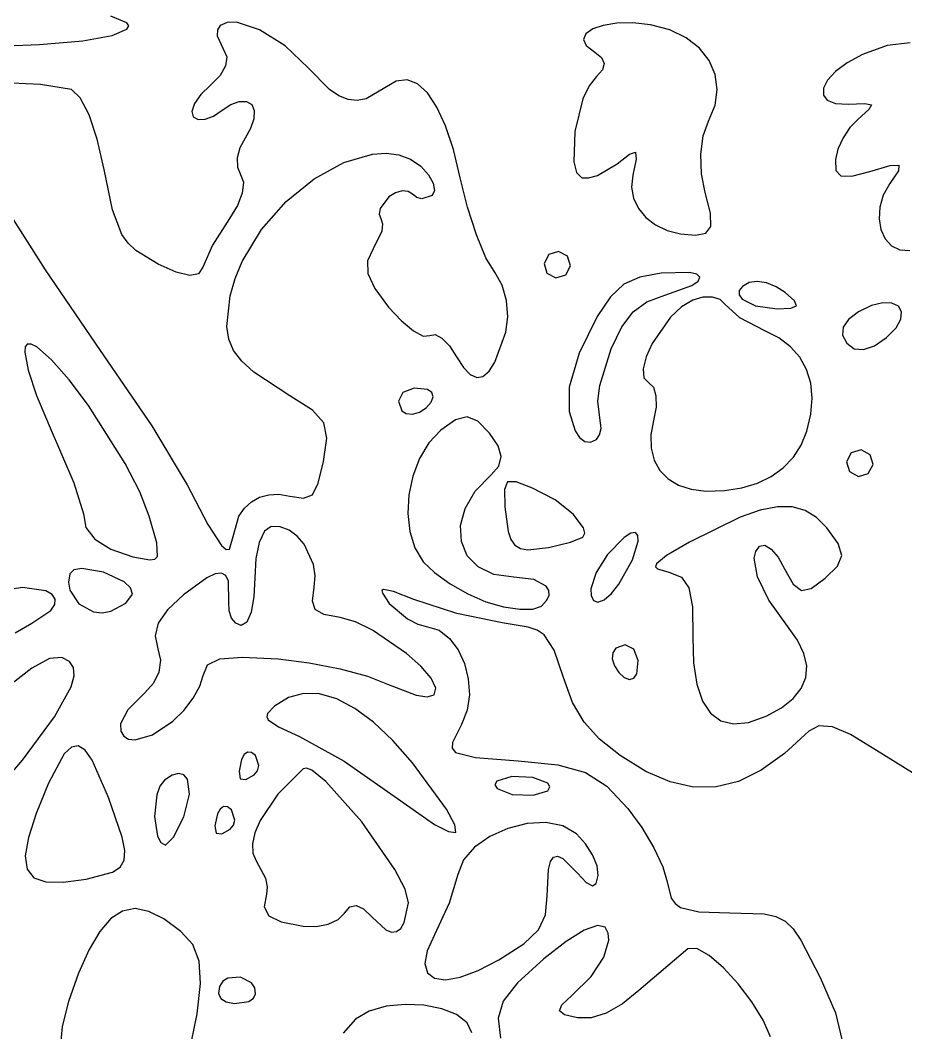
# Model space of a CAD drawing. Extents: x 9 to 1857, y 16 to 982.
# Drawn here: x 1483.1 to 1544.4, y 270.4 to 340.5 of the extents above; entities that cross this region are included whole.
import ezdxf

# ---------------------------------------------------------------- set-up
doc = ezdxf.new("R2010")
doc.units = 0

msp = doc.modelspace()

# ---------------------------------------------------------------- linework, layer by layer
at = {"layer": 'Layer 1'}
for p, q in [((1490.43572, 340.360758), (1489.337606, 340.803091)), ((1490.575609, 340.133409), (1490.43572, 340.360758)), ((1490.449625, 339.907926), (1490.575609, 340.133409)), ((1496.9193, 340.17648), (1496.723003, 339.87232)), ((1497.397035, 340.385285), (1496.9193, 340.17648)), ((1498.036777, 340.389889), (1497.397035, 340.385285)), ((1499.640487, 339.864836), (1498.036777, 340.389889)), ((1523.432899, 340.177636), (1522.706362, 339.928041)), ((1524.37398, 340.322803), (1523.432899, 340.177636)), ((1525.484436, 340.341529), (1524.37398, 340.322803)), ((1526.7191, 340.2118), (1525.484436, 340.341529)), ((1528.053552, 339.86542), (1526.7191, 340.2118)), ((1487.390556, 339.114508), (1489.420758, 339.480531)), ((1489.420758, 339.480531), (1490.449625, 339.907926)), ((1496.723003, 339.87232), (1496.694725, 339.463336)), ((1496.694725, 339.463336), (1497.1165, 338.54506)), ((1501.406855, 338.758003), (1499.640487, 339.864836)), ((1522.239537, 339.596031), (1522.077589, 339.203619)), ((1522.706362, 339.928041), (1522.239537, 339.596031)), ((1529.186694, 339.317984), (1528.053552, 339.86542)), ((1480.4919, 338.71032), (1484.400458, 338.845792)), ((1484.400458, 338.845792), (1487.390556, 339.114508)), ((1503.0123, 337.22607), (1501.406855, 338.758003)), ((1522.077589, 339.203619), (1522.265688, 338.772817)), ((1522.265688, 338.772817), (1522.849, 338.32564)), ((1530.10002, 338.60034), (1529.186694, 339.317984)), ((1543.10999, 338.7863), (1541.3922, 338.16181)), ((1544.68762, 338.970287), (1543.10999, 338.7863)), ((1497.1165, 338.54506), (1497.363697, 337.998322)), ((1497.363697, 337.998322), (1497.28995, 337.372685)), ((1522.849, 338.32564), (1523.321445, 337.951631)), ((1523.321445, 337.951631), (1523.498887, 337.535589)), ((1530.775025, 337.743339), (1530.10002, 338.60034)), ((1541.3922, 338.16181), (1540.338091, 337.578034)), ((1497.28995, 337.372685), (1496.906378, 336.699813)), ((1504.470727, 335.746947), (1503.0123, 337.22607)), ((1523.498887, 337.535589), (1523.380436, 337.089995)), ((1531.193202, 336.777831), (1530.775025, 337.743339)), ((1540.338091, 337.578034), (1539.530206, 336.971203)), ((1496.906378, 336.699813), (1496.2241, 336.01137)), ((1522.9652, 336.62733), (1522.458129, 336.000666)), ((1523.380436, 337.089995), (1522.9652, 336.62733)), ((1531.336044, 335.734667), (1531.193202, 336.777831)), ((1539.530206, 336.971203), (1538.978287, 336.374968)), ((1484.475916, 336.085367), (1481.37895, 336.226691)), ((1486.6138, 335.73329), (1484.475916, 336.085367)), ((1496.2241, 336.01137), (1495.581595, 335.384874)), ((1508.3154, 335.85676), (1507.020155, 335.088656)), ((1509.093845, 336.317929), (1508.3154, 335.85676)), ((1509.85188, 336.40568), (1509.093845, 336.317929)), ((1510.581665, 336.12939), (1509.85188, 336.40568)), ((1511.275362, 335.498438), (1510.581665, 336.12939)), ((1522.458129, 336.000666), (1522.028387, 335.087778)), ((1538.692075, 335.822985), (1538.681309, 335.348906)), ((1538.978287, 336.374968), (1538.692075, 335.822985)), ((1487.225564, 335.169134), (1486.6138, 335.73329)), ((1487.835762, 333.986719), (1487.225564, 335.169134)), ((1495.581595, 335.384874), (1495.143737, 334.76523)), ((1505.134864, 335.299823), (1504.470727, 335.746947)), ((1505.772637, 335.043264), (1505.134864, 335.299823)), ((1511.925133, 334.522199), (1511.275362, 335.498438)), ((1531.185045, 334.644697), (1531.336044, 335.734667)), ((1538.681309, 335.348906), (1538.955731, 334.986385)), ((1495.143737, 334.76523), (1494.949461, 334.223931)), ((1497.0447, 334.29829), (1497.646434, 334.693449)), ((1497.646434, 334.693449), (1498.235775, 334.900467)), ((1498.235775, 334.900467), (1498.745053, 334.906234)), ((1498.745053, 334.906234), (1499.1066, 334.69764)), ((1499.1066, 334.69764), (1499.268527, 334.274291)), ((1506.396813, 334.973973), (1505.772637, 335.043264)), ((1507.020155, 335.088656), (1506.396813, 334.973973)), ((1512.523139, 333.210051), (1511.925133, 334.522199)), ((1522.028387, 335.087778), (1521.463425, 332.83407)), ((1530.7217, 333.53877), (1531.185045, 334.644697)), ((1538.955731, 334.986385), (1539.525081, 334.769075)), ((1539.525081, 334.769075), (1540.3991, 334.73063)), ((1540.3991, 334.73063), (1541.549114, 334.777296)), ((1541.549114, 334.777296), (1542.008912, 334.676655)), ((1542.008912, 334.676655), (1541.83543, 334.342156)), ((1488.40113, 332.291984), (1487.835762, 333.986719)), ((1494.949461, 334.223931), (1495.0377, 333.83247)), ((1495.0377, 333.83247), (1495.3779, 333.649687)), ((1495.869675, 333.676584), (1496.447212, 333.897879)), ((1496.447212, 333.897879), (1497.0447, 334.29829)), ((1499.268527, 334.274291), (1499.234112, 333.695274)), ((1541.83543, 334.342156), (1541.0856, 333.68725)), ((1495.3779, 333.649687), (1495.869675, 333.676584)), ((1499.018667, 333.036784), (1498.6375, 332.37502)), ((1499.234112, 333.695274), (1499.018667, 333.036784)), ((1513.061541, 331.571373), (1512.523139, 333.210051)), ((1530.35637, 332.534518), (1530.7217, 333.53877)), ((1540.524722, 333.104716), (1540.04205, 332.383684)), ((1541.0856, 333.68725), (1540.524722, 333.104716)), ((1498.6375, 332.37502), (1498.26907, 331.698127)), ((1521.463425, 332.83407), (1521.395375, 330.727692)), ((1530.194037, 331.268245), (1530.35637, 332.534518)), ((1540.04205, 332.383684), (1539.689053, 331.615842)), ((1488.8784, 330.19087), (1488.40113, 332.291984)), ((1498.26907, 331.698127), (1498.087812, 330.998373)), ((1539.689053, 331.615842), (1539.5172, 330.89288)), ((1498.087812, 330.998373), (1498.103898, 330.358269)), ((1505.464311, 330.684371), (1507.467802, 331.269378)), ((1507.467802, 331.269378), (1508.411322, 331.327972)), ((1508.411322, 331.327972), (1509.293038, 331.214995)), ((1509.293038, 331.214995), (1510.095711, 330.918725)), ((1510.095711, 330.918725), (1510.8021, 330.42744)), ((1513.5325, 329.61554), (1513.061541, 331.571373)), ((1524.3997, 330.5992), (1525.267339, 331.259432)), ((1525.267339, 331.259432), (1525.679363, 331.388394)), ((1525.723305, 330.921148), (1525.4867, 329.79276)), ((1525.679363, 331.388394), (1525.723305, 330.921148)), ((1530.241761, 329.902064), (1530.194037, 331.268245)), ((1498.103898, 330.358269), (1498.3275, 329.86033)), ((1503.420488, 329.553754), (1505.464311, 330.684371)), ((1510.8021, 330.42744), (1511.341534, 329.833399)), ((1521.395375, 330.727692), (1521.586774, 329.998966)), ((1523.030875, 329.792671), (1524.3997, 330.5992)), ((1524.3997, 330.5992), (1524.3997, 330.5992)), ((1539.5172, 330.89288), (1539.5515, 330.124763)), ((1541.9095, 330.06175), (1543.297819, 330.464449)), ((1543.297819, 330.464449), (1543.916975, 330.502118)), ((1543.916975, 330.502118), (1543.874819, 330.108165)), ((1489.461752, 327.407468), (1488.8784, 330.19087)), ((1498.3275, 329.86033), (1498.515258, 329.320108)), ((1501.474253, 327.971308), (1503.420488, 329.553754)), ((1511.341534, 329.833399), (1511.6693, 329.252499)), ((1514.033672, 327.585739), (1513.5325, 329.61554)), ((1521.586774, 329.998966), (1521.9493, 329.63013)), ((1521.9493, 329.63013), (1522.413991, 329.615009)), ((1522.413991, 329.615009), (1523.030875, 329.792671)), ((1525.4867, 329.79276), (1525.405702, 328.975101)), ((1530.5066, 328.59809), (1530.241761, 329.902064)), ((1539.5515, 330.124763), (1539.901325, 329.751154)), ((1539.901325, 329.751154), (1540.657162, 329.740625)), ((1540.657162, 329.740625), (1541.9095, 330.06175)), ((1543.874819, 330.108165), (1543.2792, 329.216)), ((1498.515258, 329.320108), (1498.433812, 328.564881)), ((1511.6693, 329.252499), (1511.759616, 328.751374)), ((1525.405702, 328.975101), (1525.541936, 328.205319)), ((1543.2792, 329.216), (1542.830741, 328.415146)), ((1543.2792, 329.216), (1543.2792, 329.216)), ((1481.255862, 328.794376), (1484.787498, 323.245188)), ((1498.433812, 328.564881), (1498.108336, 327.694749)), ((1508.5879, 328.30575), (1507.988625, 327.498997)), ((1509.047556, 328.592035), (1508.5879, 328.30575)), ((1509.512275, 328.719879), (1509.047556, 328.592035)), ((1509.927831, 328.683636), (1509.512275, 328.719879)), ((1510.24, 328.47766), (1509.927831, 328.683636)), ((1510.528075, 328.251747), (1510.24, 328.47766)), ((1510.878025, 328.161171), (1510.528075, 328.251747)), ((1511.5867, 328.39666), (1510.878025, 328.161171)), ((1511.759616, 328.751374), (1511.5867, 328.39666)), ((1525.541936, 328.205319), (1525.875755, 327.502216)), ((1530.874155, 327.164375), (1530.5066, 328.59809)), ((1542.830741, 328.415146), (1542.587706, 327.588446)), ((1490.105337, 325.695504), (1489.461752, 327.407468)), ((1498.108336, 327.694749), (1497.564, 326.80981)), ((1499.76353, 326.030815), (1501.474253, 327.971308)), ((1507.988625, 327.498997), (1507.925022, 327.110277)), ((1514.655125, 325.668688), (1514.033672, 327.585739)), ((1525.875755, 327.502216), (1526.387512, 326.884594)), ((1542.587706, 327.588446), (1542.536475, 326.780778)), ((1497.564, 326.80981), (1496.376212, 324.962338)), ((1507.925022, 327.110277), (1508.0426, 326.79732)), ((1508.0426, 326.79732), (1508.160842, 326.437994)), ((1526.387512, 326.884594), (1527.057562, 326.371253)), ((1530.896962, 326.257007), (1530.874155, 327.164375)), ((1542.536475, 326.780778), (1542.663425, 326.03702)), ((1498.426238, 323.826055), (1499.76353, 326.030815)), ((1508.160842, 326.437994), (1508.099037, 325.923021)), ((1527.057562, 326.371253), (1527.866258, 325.980994)), ((1530.553189, 325.781892), (1530.896962, 326.257007)), ((1542.663425, 326.03702), (1542.954934, 325.40205)), ((1490.531881, 325.097877), (1490.105337, 325.695504)), ((1508.099037, 325.923021), (1507.5056, 324.70124)), ((1515.317791, 324.080267), (1514.655125, 325.668688)), ((1527.866258, 325.980994), (1528.793953, 325.73262)), ((1528.793953, 325.73262), (1529.821, 325.64493)), ((1529.821, 325.64493), (1530.553189, 325.781892)), ((1542.954934, 325.40205), (1543.397381, 324.920744)), ((1491.07208, 324.595988), (1490.531881, 325.097877)), ((1492.6249, 323.64993), (1491.07208, 324.595988)), ((1496.376212, 324.962338), (1495.7186, 323.44476)), ((1507.5056, 324.70124), (1507.114256, 323.876325)), ((1543.397381, 324.920744), (1543.977144, 324.637982)), ((1543.977144, 324.637982), (1544.6806, 324.59864)), ((1515.9426, 323.03636), (1515.317791, 324.080267)), ((1519.6644, 324.31912), (1519.335938, 323.6956)), ((1520.338225, 324.525752), (1519.6644, 324.31912)), ((1520.9618, 324.19723), (1520.338225, 324.525752)), ((1521.168363, 323.523421), (1520.9618, 324.19723)), ((1484.787498, 323.245188), (1488.3114, 318.09249)), ((1493.870956, 323.08091), (1492.6249, 323.64993)), ((1495.7186, 323.44476), (1495.419681, 322.978195)), ((1497.94073, 322.653882), (1498.426238, 323.826055)), ((1507.114256, 323.876325), (1507.145575, 322.991561)), ((1519.335938, 323.6956), (1519.5426, 323.0218)), ((1520.8398, 322.8999), (1521.168363, 323.523421)), ((1494.803175, 322.856955), (1493.870956, 323.08091)), ((1495.419681, 322.978195), (1494.803175, 322.856955)), ((1497.6003, 321.45081), (1497.94073, 322.653882)), ((1507.145575, 322.991561), (1507.624681, 321.952172)), ((1516.442361, 322.1841), (1515.9426, 323.03636)), ((1519.5426, 323.0218), (1520.166038, 322.693272)), ((1520.166038, 322.693272), (1520.8398, 322.8999)), ((1520.8398, 322.8999), (1520.8398, 322.8999)), ((1525.966466, 322.749577), (1524.863525, 322.249059)), ((1527.4469, 323.01705), (1525.966466, 322.749577)), ((1529.408803, 323.067793), (1527.4469, 323.01705)), ((1529.923661, 322.940852), (1529.408803, 323.067793)), ((1530.1237, 322.735831), (1529.923661, 322.940852)), ((1530.005851, 322.470327), (1530.1237, 322.735831)), ((1507.624681, 321.952172), (1508.5767, 320.66338)), ((1516.747712, 321.132689), (1516.442361, 322.1841)), ((1524.863525, 322.249059), (1523.944972, 321.385149)), ((1527.7143, 321.48688), (1529.567047, 322.161936)), ((1529.567047, 322.161936), (1530.005851, 322.470327)), ((1532.844083, 321.814779), (1532.843537, 321.514967)), ((1533.070803, 322.103507), (1532.844083, 321.814779)), ((1533.5453, 322.36097), (1533.070803, 322.103507)), ((1534.092592, 322.442921), (1533.5453, 322.36097)), ((1534.746187, 322.341314), (1534.092592, 322.442921)), ((1535.424064, 322.078582), (1534.746187, 322.341314)), ((1536.0442, 321.67716), (1535.424064, 322.078582)), ((1497.361142, 319.316149), (1497.6003, 321.45081)), ((1516.836258, 320.006351), (1516.747712, 321.132689)), ((1523.944972, 321.385149), (1523.0177, 320.0275)), ((1526.456608, 321.028341), (1527.7143, 321.48688)), ((1529.6321, 321.15531), (1528.857784, 320.690458)), ((1530.338428, 321.347649), (1529.6321, 321.15531)), ((1530.99535, 321.359124), (1530.338428, 321.347649)), ((1531.529497, 321.1989), (1530.99535, 321.359124)), ((1531.8675, 320.87614), (1531.529497, 321.1989)), ((1532.843537, 321.514967), (1533.047562, 321.224252)), ((1533.047562, 321.224252), (1533.982911, 320.750842)), ((1536.690036, 321.091774), (1536.0442, 321.67716)), ((1536.831938, 320.751454), (1536.690036, 321.091774)), ((1508.5767, 320.66338), (1509.459619, 319.713167)), ((1525.508413, 320.350013), (1526.456608, 321.028341)), ((1528.857784, 320.690458), (1528.101898, 319.976296)), ((1532.895187, 319.931145), (1531.8675, 320.87614)), ((1533.982911, 320.750842), (1535.4773, 320.556)), ((1535.4773, 320.556), (1536.438245, 320.593696)), ((1535.4773, 320.556), (1535.4773, 320.556)), ((1536.438245, 320.593696), (1536.831938, 320.751454)), ((1542.017859, 320.778376), (1541.1112, 320.3342)), ((1542.803561, 320.971044), (1542.017859, 320.778376)), ((1543.434067, 320.943098), (1542.803561, 320.971044)), ((1543.875137, 320.725427), (1543.434067, 320.943098)), ((1544.092535, 320.348925), (1543.875137, 320.725427)), ((1509.459619, 319.713167), (1510.29105, 319.024784)), ((1516.6856, 318.92931), (1516.836258, 320.006351)), ((1523.0177, 320.0275), (1521.781438, 317.483205)), ((1524.731011, 319.314125), (1525.508413, 320.350013)), ((1528.101898, 319.976296), (1526.834037, 318.15545)), ((1534.6323, 319.02419), (1532.895187, 319.931145)), ((1540.414655, 319.806133), (1540.047687, 319.268515)), ((1541.1112, 320.3342), (1540.414655, 319.806133)), ((1543.719355, 319.24299), (1544.05202, 319.844482)), ((1544.05202, 319.844482), (1544.092535, 320.348925)), ((1497.500142, 318.449964), (1497.361142, 319.316149)), ((1510.29105, 319.024784), (1510.977506, 318.662904)), ((1523.9857, 317.78291), (1524.731011, 319.314125)), ((1535.607009, 318.5411), (1534.6323, 319.02419)), ((1540.047687, 319.268515), (1540.010852, 318.722902)), ((1543.0603, 318.57534), (1543.719355, 319.24299)), ((1497.843512, 317.664375), (1497.500142, 318.449964)), ((1510.977506, 318.662904), (1511.4255, 318.6922)), ((1511.4255, 318.6922), (1511.794742, 318.762032)), ((1511.794742, 318.762032), (1512.266912, 318.510524)), ((1512.266912, 318.510524), (1512.781252, 317.985496)), ((1515.930341, 316.84914), (1516.6856, 318.92931)), ((1536.415892, 317.927471), (1535.607009, 318.5411)), ((1540.010852, 318.722902), (1540.3047, 318.17085)), ((1542.211083, 317.993601), (1543.0603, 318.57537)), ((1543.0603, 318.57537), (1543.0603, 318.57534)), ((1483.404079, 317.928332), (1483.378497, 317.551839)), ((1483.5347, 318.10847), (1483.404079, 317.928332)), ((1483.825931, 318.102992), (1483.5347, 318.10847)), ((1484.213342, 317.908297), (1483.825931, 318.102992)), ((1485.22147, 317.028968), (1484.213342, 317.908297)), ((1488.3114, 318.09249), (1492.171287, 312.454826)), ((1498.415244, 316.919256), (1497.843512, 317.664375)), ((1512.781252, 317.985496), (1513.277, 317.23477)), ((1523.205825, 315.234384), (1523.9857, 317.78291)), ((1526.834037, 318.15545), (1526.416372, 317.226473)), ((1537.054645, 317.193571), (1536.415892, 317.927471)), ((1540.3047, 318.17085), (1540.820748, 317.789507)), ((1540.820748, 317.789507), (1541.460387, 317.731035)), ((1541.460387, 317.731035), (1542.211083, 317.993601)), ((1483.378497, 317.551839), (1483.61715, 316.302368)), ((1486.44861, 315.625905), (1485.22147, 317.028968)), ((1499.239327, 316.174481), (1498.415244, 316.919256)), ((1513.277, 317.23477), (1513.759718, 316.480334)), ((1521.781438, 317.483205), (1521.0788, 315.12119)), ((1526.416372, 317.226473), (1526.205758, 316.403597)), ((1537.518962, 316.34967), (1537.054645, 317.193571)), ((1483.61715, 316.302368), (1484.200053, 314.54521)), ((1513.759718, 316.480334), (1514.226209, 316.00195)), ((1515.1106, 315.87338), (1515.528541, 316.223214)), ((1515.528541, 316.223214), (1515.930341, 316.84914)), ((1526.205758, 316.403597), (1526.249349, 315.775675)), ((1537.804541, 315.406036), (1537.518962, 316.34967)), ((1487.784287, 313.854531), (1486.44861, 315.625905)), ((1501.7405, 314.52546), (1499.239327, 316.174481)), ((1514.226209, 316.00195), (1514.676496, 315.799629)), ((1514.676496, 315.799629), (1515.1106, 315.87338)), ((1526.249349, 315.775675), (1526.5943, 315.43156)), ((1510.338012, 315.048206), (1509.565, 314.75937)), ((1511.259, 314.96604), (1510.338012, 315.048206)), ((1511.570162, 314.759241), (1511.259, 314.96604)), ((1521.0788, 315.12119), (1521.078988, 313.443908)), ((1523.072988, 314.149617), (1523.205825, 315.234384)), ((1526.5943, 315.43156), (1526.916736, 315.125519)), ((1526.916736, 315.125519), (1527.086462, 314.53132)), ((1537.907077, 314.372937), (1537.804541, 315.406036)), ((1484.200053, 314.54521), (1485.0766, 312.46552)), ((1503.304559, 313.521819), (1501.7405, 314.52546)), ((1509.565, 314.75937), (1509.266062, 314.160345)), ((1509.266062, 314.160345), (1509.485, 313.49673)), ((1511.179, 313.7034), (1511.527537, 314.086487)), ((1511.527537, 314.086487), (1511.6588, 314.452245)), ((1511.6588, 314.452245), (1511.570162, 314.759241)), ((1523.1482, 313.38365), (1523.072988, 314.149617)), ((1527.086462, 314.53132), (1527.092633, 313.734621)), ((1537.822264, 313.260642), (1537.907077, 314.372937)), ((1490.339361, 309.828539), (1487.784287, 313.854531)), ((1504.099475, 312.651122), (1503.304559, 313.521819)), ((1509.485, 313.49673), (1509.800525, 313.293498)), ((1510.2251, 313.264718), (1510.70315, 313.403611)), ((1510.70315, 313.403611), (1511.1791, 313.7034)), ((1511.1791, 313.7034), (1511.179, 313.7034)), ((1521.078988, 313.443908), (1521.4901, 312.099078)), ((1523.2845, 312.273347), (1523.1482, 313.38365)), ((1527.092633, 313.734621), (1526.9244, 312.82108)), ((1509.800525, 313.293498), (1510.2251, 313.264718)), ((1513.198998, 312.85908), (1512.1827, 312.14052)), ((1514.004237, 313.071553), (1513.198998, 312.85908)), ((1514.742483, 312.769589), (1514.004237, 313.071553)), ((1515.5578, 311.94484), (1514.742483, 312.769589)), ((1526.9244, 312.82108), (1526.742062, 311.815607)), ((1537.5458, 312.07942), (1537.822264, 313.260642)), ((1485.0766, 312.46552), (1486.777425, 308.493425)), ((1492.171287, 312.454826), (1494.6331, 308.37357)), ((1504.294053, 311.582572), (1504.099475, 312.651122)), ((1512.1827, 312.14052), (1511.360353, 311.266159)), ((1521.4901, 312.099078), (1521.804894, 311.637129)), ((1523.181106, 311.815608), (1523.2845, 312.273347)), ((1537.150776, 311.114071), (1537.5458, 312.07942)), ((1504.0571, 309.98537), (1504.294053, 311.582572)), ((1516.158045, 311.06729), (1515.5578, 311.94484)), ((1521.804894, 311.637129), (1522.168587, 311.361249)), ((1522.168587, 311.361249), (1522.563238, 311.305756)), ((1522.563238, 311.305756), (1522.9709, 311.50497)), ((1522.9709, 311.50497), (1522.9711, 311.505)), ((1522.9711, 311.505), (1523.181106, 311.815608)), ((1526.742062, 311.815607), (1526.76147, 310.895304)), ((1511.360353, 311.266159), (1510.712589, 310.18801)), ((1516.375088, 310.319743), (1516.158045, 311.06729)), ((1526.76147, 310.895304), (1526.972422, 310.073956)), ((1536.601858, 310.266623), (1537.150776, 311.114071)), ((1541.291575, 310.778145), (1540.6178, 310.57153)), ((1541.9151, 310.44962), (1541.291575, 310.778145)), ((1503.699219, 308.477603), (1504.0571, 309.98537)), ((1510.712589, 310.18801), (1510.247958, 308.970324)), ((1516.210511, 309.659394), (1516.375088, 310.319743)), ((1526.972422, 310.073956), (1527.364712, 309.365349)), ((1535.907376, 309.542006), (1536.601858, 310.266623)), ((1540.6178, 310.57153), (1540.28925, 309.947996)), ((1540.28925, 309.947996), (1540.4959, 309.27419)), ((1542.12175, 309.77582), (1541.9151, 310.44962)), ((1491.337809, 307.884765), (1490.339361, 309.828539)), ((1515.6659, 309.04344), (1516.210511, 309.659394)), ((1527.364712, 309.365349), (1527.928139, 308.783266)), ((1535.075662, 308.945152), (1535.907376, 309.542006)), ((1540.4959, 309.27419), (1541.119425, 308.945671)), ((1541.7932, 309.1523), (1542.12175, 309.77582)), ((1486.777425, 308.493425), (1487.4398, 306.3621)), ((1503.294725, 307.679774), (1503.699219, 308.477603)), ((1510.247958, 308.970324), (1509.975013, 307.677353)), ((1514.570306, 307.915796), (1515.6659, 309.04344)), ((1516.802175, 308.568314), (1516.601716, 308.029736)), ((1517.397472, 308.568067), (1516.802175, 308.568314)), ((1518.5503, 308.13904), (1517.397472, 308.568067)), ((1527.928139, 308.783266), (1528.652498, 308.341492)), ((1533.033861, 308.154461), (1534.115047, 308.480994)), ((1534.115047, 308.480994), (1535.075662, 308.945152)), ((1541.119425, 308.945671), (1541.7932, 309.1523)), ((1541.7932, 309.1523), (1541.7932, 309.1523)), ((1492.0029, 306.19437), (1491.337809, 307.884765)), ((1494.6331, 308.37357), (1496.065002, 305.605424)), ((1513.872678, 306.728293), (1514.570306, 307.915796)), ((1516.601716, 308.029736), (1516.6334, 306.84229)), ((1520.101238, 307.316082), (1518.5503, 308.13904)), ((1528.652498, 308.341492), (1529.527587, 308.053812)), ((1529.527587, 308.053812), (1530.5432, 307.93401)), ((1530.5431, 307.934), (1531.840435, 307.970486)), ((1530.5432, 307.93401), (1530.5431, 307.934)), ((1531.840435, 307.970486), (1533.033861, 308.154461)), ((1498.590897, 306.752173), (1499.069, 307.187405)), ((1499.069, 307.187405), (1499.63504, 307.497096)), ((1499.63504, 307.497096), (1500.276959, 307.672642)), ((1500.276959, 307.672642), (1500.982699, 307.705438)), ((1500.982699, 307.705438), (1501.7402, 307.58688)), ((1501.7402, 307.58688), (1502.692194, 307.43512)), ((1502.692194, 307.43512), (1503.294725, 307.679774)), ((1509.975013, 307.677353), (1509.902303, 306.373345)), ((1521.356525, 306.32353), (1520.101238, 307.316082)), ((1498.212791, 306.200005), (1498.590897, 306.752173)), ((1509.902303, 306.373345), (1510.03838, 305.122553)), ((1513.558624, 305.54566), (1513.872678, 306.728293)), ((1516.6334, 306.84229), (1516.846906, 305.135179)), ((1534.302848, 306.607702), (1532.909313, 306.119281)), ((1535.4983, 306.847689), (1534.302848, 306.607702)), ((1536.527214, 306.842571), (1535.4983, 306.847689)), ((1537.421137, 306.59568), (1536.527214, 306.842571)), ((1538.211617, 306.110346), (1537.421137, 306.59568)), ((1487.4398, 306.3621), (1487.597455, 305.417598)), ((1492.526305, 304.336762), (1492.0029, 306.19437)), ((1497.8048, 304.77928), (1498.212791, 306.200005)), ((1522.079875, 305.391233), (1521.356525, 306.32353)), ((1532.909313, 306.119281), (1529.4018, 304.38381)), ((1538.9302, 305.3899), (1538.211617, 306.110346)), ((1487.597455, 305.417598), (1488.239112, 304.590853)), ((1496.065002, 305.605424), (1497.007987, 304.154969)), ((1499.978292, 305.153705), (1499.612162, 304.372999)), ((1500.437, 305.48526), (1499.978292, 305.153705)), ((1501.074056, 305.458776), (1500.437, 305.48526)), ((1501.68332, 305.222775), (1501.074056, 305.458776)), ((1502.24109, 304.810623), (1501.68332, 305.222775)), ((1510.03838, 305.122553), (1510.391795, 303.989228)), ((1513.61375, 304.432628), (1513.558624, 305.54566)), ((1516.846906, 305.135179), (1517.044194, 304.57361)), ((1522.035, 304.74904), (1522.168234, 305.019508)), ((1522.168234, 305.019508), (1522.079875, 305.391233)), ((1525.349942, 305.020292), (1524.8763, 304.70949)), ((1525.66827, 305.059827), (1525.349942, 305.020292)), ((1525.83496, 304.861648), (1525.66827, 305.059827)), ((1539.708392, 304.308497), (1538.9302, 305.3899)), ((1488.239112, 304.590853), (1489.337239, 303.9058)), ((1492.572662, 303.401574), (1492.526305, 304.336762)), ((1497.556455, 303.915244), (1497.8048, 304.77929)), ((1497.8048, 304.77929), (1497.8048, 304.77928)), ((1499.612162, 304.372999), (1499.375352, 303.258653)), ((1502.723662, 304.255684), (1502.24109, 304.810623)), ((1514.023664, 303.453924), (1513.61375, 304.432628)), ((1517.044194, 304.57361), (1517.325725, 304.184323)), ((1519.6526, 304.01433), (1521.169562, 304.396051)), ((1521.169562, 304.396051), (1522.035, 304.74904)), ((1524.8763, 304.70949), (1523.736572, 303.542819)), ((1525.461961, 303.176368), (1525.853687, 304.45931)), ((1525.853687, 304.45931), (1525.83496, 304.861648)), ((1529.4018, 304.38381), (1527.823753, 303.463195)), ((1539.951712, 303.47506), (1539.708392, 304.308497)), ((1489.337239, 303.9058), (1490.8643, 303.38638)), ((1497.007987, 304.154969), (1497.325636, 303.89045)), ((1497.325636, 303.89045), (1497.556455, 303.915244)), ((1503.368398, 302.850905), (1502.723662, 304.255684)), ((1510.391795, 303.989228), (1510.9711, 303.03762)), ((1517.325725, 304.184323), (1517.709416, 303.950533)), ((1517.709416, 303.950533), (1518.213181, 303.85546)), ((1518.213181, 303.85546), (1519.6526, 304.01433)), ((1519.6526, 304.01433), (1519.6526, 304.01433)), ((1533.887084, 303.273555), (1533.998252, 303.75554)), ((1533.998252, 303.75554), (1534.2653, 304.11106)), ((1534.2653, 304.11106), (1534.624798, 304.180403)), ((1534.624798, 304.180403), (1535.065812, 303.915728)), ((1535.065812, 303.915728), (1535.54022, 303.360153)), ((1490.8643, 303.38638), (1492.049489, 303.160786)), ((1490.8643, 303.38638), (1490.8643, 303.38638)), ((1492.049489, 303.160786), (1492.388047, 303.208631)), ((1492.388047, 303.208631), (1492.572662, 303.401574)), ((1499.375352, 303.258653), (1499.3046, 301.92618)), ((1510.9711, 303.03762), (1511.754459, 302.2874)), ((1514.773972, 302.674281), (1514.023664, 303.453924)), ((1523.736572, 303.542819), (1522.9389, 302.294157)), ((1524.5225, 301.47943), (1525.461961, 303.176368)), ((1527.11475, 302.887146), (1527.061689, 302.692374)), ((1527.823753, 303.463195), (1527.11475, 302.887146)), ((1534.1111, 301.991211), (1533.887084, 303.273555)), ((1535.54022, 303.360153), (1535.9999, 302.5568)), ((1539.654602, 302.725188), (1539.951712, 303.47506)), ((1486.4899, 302.18951), (1486.39916, 301.619769)), ((1486.784138, 302.480929), (1486.4899, 302.18951)), ((1487.336211, 302.579668), (1486.784138, 302.480929)), ((1488.841012, 302.318432), (1487.336211, 302.579668)), ((1490.258608, 301.644453), (1488.841012, 302.318432)), ((1496.568251, 302.192767), (1495.991123, 301.923905)), ((1497.003287, 302.244284), (1496.568251, 302.192767)), ((1497.305607, 302.076984), (1497.003287, 302.244284)), ((1503.483155, 302.067796), (1503.368398, 302.850905)), ((1511.754459, 302.2874), (1512.83525, 301.514899)), ((1515.850282, 302.158426), (1514.773972, 302.674281)), ((1522.9389, 302.294157), (1522.581103, 301.16484)), ((1527.061689, 302.692374), (1527.196547, 302.540592)), ((1527.196547, 302.540592), (1527.9909, 302.30846)), ((1527.9909, 302.30846), (1528.85657, 301.970736)), ((1535.9999, 302.5568), (1536.59608, 301.487447)), ((1538.8115, 301.89448), (1539.654602, 302.725188)), ((1486.39916, 301.619769), (1486.493034, 301.069013)), ((1490.701673, 301.227263), (1490.258608, 301.644453)), ((1495.991123, 301.923905), (1494.3731, 300.74004)), ((1497.484583, 301.689395), (1497.305607, 302.076984)), ((1497.51, 300.24746), (1497.484583, 301.689395)), ((1499.3046, 301.92618), (1499.248952, 300.615669)), ((1503.4279, 301.27536), (1503.483155, 302.067796)), ((1512.83525, 301.514899), (1514.070841, 300.811035)), ((1517.2382, 301.97109), (1515.850282, 302.158426)), ((1518.63898, 301.800227), (1517.2382, 301.97109)), ((1519.482012, 301.350283), (1518.63898, 301.800227)), ((1524.012056, 300.83024), (1524.5225, 301.47943)), ((1524.5225, 301.47943), (1524.5225, 301.47943)), ((1528.85657, 301.970736), (1529.374513, 301.234395)), ((1534.894766, 300.386077), (1534.1111, 301.991211)), ((1536.59608, 301.487447), (1537.157038, 301.045665)), ((1537.842327, 301.193871), (1538.8115, 301.89448)), ((1483.2236, 301.24834), (1482.512178, 301.141511)), ((1484.827155, 301.025857), (1483.2236, 301.24834)), ((1485.278808, 300.774312), (1484.827155, 301.025857)), ((1485.491287, 300.451453), (1485.278808, 300.774312)), ((1486.493034, 301.069013), (1487.12045, 300.127936)), ((1490.373012, 300.160586), (1490.8433, 300.79638)), ((1490.8433, 300.79638), (1490.701673, 301.227263)), ((1503.31195, 300.307852), (1503.4279, 301.27536)), ((1508.221313, 301.122279), (1508.109716, 301.039783)), ((1508.109716, 301.039783), (1508.145373, 300.852404)), ((1508.145373, 300.852404), (1508.6209, 300.15691)), ((1508.92382, 300.978707), (1508.221313, 301.122279)), ((1510.328, 300.43386), (1508.92382, 300.978707)), ((1514.070841, 300.811035), (1515.3186, 300.26673)), ((1519.667769, 301.048453), (1519.482012, 301.350283)), ((1519.682164, 300.71021), (1519.667769, 301.048453)), ((1522.581103, 301.16484), (1522.597726, 300.707852)), ((1523.51065, 300.402606), (1524.012056, 300.83024)), ((1529.374513, 301.234395), (1529.614373, 299.910129)), ((1537.157038, 301.045665), (1537.842327, 301.193871)), ((1485.181452, 299.658442), (1485.460275, 300.073941)), ((1485.460275, 300.073941), (1485.491287, 300.451453)), ((1487.12045, 300.127936), (1488.143791, 299.573231)), ((1489.3346, 299.61186), (1490.373012, 300.160586)), ((1494.3731, 300.74004), (1493.269992, 299.70426)), ((1497.532806, 299.644299), (1497.51, 300.24746)), ((1499.248952, 300.615669), (1499.053137, 299.555958)), ((1503.49525, 299.725015), (1503.31195, 300.307852)), ((1508.6209, 300.15691), (1509.881125, 299.072568)), ((1513.3101, 299.463291), (1510.328, 300.43386)), ((1515.3186, 300.26673), (1516.525934, 299.917576)), ((1515.3186, 300.26673), (1515.3186, 300.26673)), ((1519.1543, 299.96896), (1519.514555, 300.346672)), ((1519.514555, 300.346672), (1519.682164, 300.71021)), ((1522.597726, 300.707852), (1522.761, 300.3562)), ((1522.761, 300.3562), (1523.074794, 300.232577)), ((1523.074794, 300.232577), (1523.51065, 300.402606)), ((1536.1955, 298.5802), (1534.894766, 300.386077)), ((1483.8631, 298.78014), (1485.181452, 299.658442)), ((1488.143791, 299.573231), (1488.732571, 299.505441)), ((1488.732571, 299.505441), (1489.3347, 299.61185)), ((1489.3347, 299.61185), (1489.3346, 299.61186)), ((1493.269992, 299.70426), (1492.628012, 298.779534)), ((1497.7016, 299.13689), (1497.532806, 299.644299)), ((1499.053137, 299.555958), (1498.748105, 298.855448)), ((1504.093, 299.391711), (1503.49525, 299.725015)), ((1505.2204, 299.1728), (1504.093, 299.391711)), ((1516.4308, 298.81625), (1513.3101, 299.463291)), ((1516.525934, 299.917576), (1517.651575, 299.74505)), ((1517.651575, 299.74505), (1518.569653, 299.758922)), ((1518.569653, 299.758922), (1519.1543, 299.96896)), ((1529.614373, 299.910129), (1529.6458, 297.80863)), ((1482.722718, 298.10435), (1483.8631, 298.78014)), ((1492.628012, 298.779534), (1492.416177, 297.900375)), ((1497.988294, 298.778536), (1497.7016, 299.13689)), ((1498.3648, 298.62254), (1497.988294, 298.778536)), ((1498.748105, 298.855448), (1498.3648, 298.62254)), ((1506.273314, 298.872722), (1505.2204, 299.1728)), ((1507.457564, 298.302943), (1506.273314, 298.872722)), ((1509.881125, 299.072568), (1510.598678, 298.711299)), ((1510.598678, 298.711299), (1511.2591, 298.54132)), ((1518.24995, 298.508227), (1516.4308, 298.81625)), ((1509.820662, 296.68278), (1507.457564, 298.302943)), ((1511.2591, 298.54132), (1512.078646, 298.287827)), ((1512.078646, 298.287827), (1512.794895, 297.733447)), ((1518.863732, 298.289204), (1518.24995, 298.508227)), ((1519.337175, 297.976061), (1518.863732, 298.289204)), ((1520.033613, 296.91508), (1519.337175, 297.976061)), ((1536.892369, 297.610938), (1536.1955, 298.5802)), ((1492.416177, 297.900375), (1492.6035, 297.0013)), ((1512.794895, 297.733447), (1513.3848, 296.943932)), ((1524.962937, 297.272637), (1524.2993, 297.0537)), ((1525.562, 296.9737), (1524.962937, 297.272637)), ((1529.6458, 297.80863), (1529.694216, 296.026084)), ((1537.33638, 296.692593), (1536.892369, 297.610938)), ((1492.6035, 297.0013), (1492.767183, 296.211274)), ((1510.799807, 295.796644), (1509.820662, 296.68278)), ((1513.3848, 296.943932), (1513.825313, 295.985035)), ((1520.6804, 295.02061), (1520.033613, 296.91508)), ((1524.096069, 296.73821), (1524.067325, 296.313659)), ((1524.2993, 297.0537), (1524.096069, 296.73821)), ((1525.850975, 296.200701), (1525.562, 296.9737)), ((1537.52791, 295.826759), (1537.33638, 296.692593)), ((1485.100131, 296.346453), (1483.867475, 295.677445)), ((1485.9447, 296.40748), (1485.100131, 296.346453)), ((1486.465499, 296.128212), (1485.9447, 296.40748)), ((1486.752855, 295.708303), (1486.465499, 296.128212)), ((1492.767183, 296.211274), (1492.656112, 295.401349)), ((1495.7233, 295.16039), (1496.030591, 295.896478)), ((1496.030591, 295.896478), (1496.890425, 296.308621)), ((1496.890425, 296.308621), (1498.466247, 296.432811)), ((1498.466247, 296.432811), (1500.9215, 296.30504)), ((1500.9215, 296.30504), (1503.081852, 296.039125)), ((1503.081852, 296.039125), (1505.229537, 295.621209)), ((1513.825313, 295.985035), (1514.093386, 294.922508)), ((1524.067325, 296.313659), (1524.206319, 295.835639)), ((1525.769, 295.27975), (1525.850975, 296.200701)), ((1529.694216, 296.026084), (1529.913503, 294.553482)), ((1483.867475, 295.677445), (1482.177806, 294.353455)), ((1486.800405, 295.131183), (1486.752855, 295.708303)), ((1492.656112, 295.401349), (1492.288936, 294.6328)), ((1495.512925, 294.42805), (1495.7233, 295.16039)), ((1505.229537, 295.621209), (1507.11613, 295.108595)), ((1511.51088, 294.969302), (1510.799807, 295.796644)), ((1524.206319, 295.835639), (1524.5063, 295.35974)), ((1524.5063, 295.35974), (1524.889433, 295.01117)), ((1525.562211, 294.968548), (1525.769, 295.27974)), ((1525.769, 295.27974), (1525.769, 295.27975)), ((1537.467337, 295.01503), (1537.52791, 295.826759)), ((1486.601788, 294.380284), (1486.800405, 295.131183)), ((1492.288936, 294.6328), (1491.6843, 293.9669)), ((1507.11613, 295.108595), (1508.4932, 294.55859)), ((1508.4932, 294.55859), (1510.483262, 293.791868)), ((1511.854028, 294.28288), (1511.51088, 294.969302)), ((1514.093386, 294.922508), (1514.165973, 293.822105)), ((1521.31505, 293.29937), (1520.6804, 295.02061)), ((1524.889433, 295.01117), (1525.255212, 294.879899)), ((1525.255212, 294.879899), (1525.562211, 294.968548)), ((1529.913503, 294.553482), (1530.30177, 293.392866)), ((1537.155042, 294.258999), (1537.467337, 295.01503)), ((1485.440602, 292.29087), (1486.601788, 294.380284)), ((1491.6843, 293.9669), (1490.52575, 292.782663)), ((1495.04845, 293.586328), (1495.512925, 294.42805)), ((1502.678883, 293.917262), (1501.636142, 293.637662)), ((1503.796861, 293.882363), (1502.678883, 293.917262)), ((1504.981812, 293.536366), (1503.796861, 293.882363)), ((1510.483262, 293.791868), (1511.252417, 293.694267)), ((1511.252417, 293.694267), (1511.7294, 293.8195)), ((1511.7294, 293.8195), (1511.854028, 294.28288)), ((1514.165973, 293.822105), (1514.020027, 292.749578)), ((1536.591402, 293.560262), (1537.155042, 294.258999)), ((1494.3985, 292.739224), (1495.04845, 293.586328)), ((1501.636142, 293.637662), (1500.6769, 293.04016)), ((1506.225475, 292.882673), (1504.981812, 293.536366)), ((1522.10645, 291.92824), (1521.31505, 293.29937)), ((1530.30177, 293.392866), (1530.857125, 292.546278)), ((1535.776795, 292.92041), (1536.591402, 293.560262)), ((1490.52575, 292.782663), (1489.9984, 291.80556)), ((1493.6317, 291.99074), (1494.3985, 292.739224)), ((1500.183409, 292.524837), (1500.133395, 292.307425)), ((1500.6769, 293.04016), (1500.183409, 292.524837)), ((1507.519586, 291.924685), (1506.225475, 292.882673)), ((1514.020027, 292.749578), (1513.6325, 291.77068)), ((1530.857125, 292.546278), (1531.577677, 292.015759)), ((1534.7116, 292.34104), (1535.776795, 292.92041)), ((1483.2184, 289.30751), (1485.440602, 292.29087)), ((1489.9984, 291.80556), (1490.032714, 291.306993)), ((1492.216155, 291.060899), (1493.6317, 291.99072)), ((1493.6317, 291.99072), (1493.6317, 291.99074)), ((1500.133395, 292.307425), (1500.2332, 292.094308)), ((1500.2332, 292.094308), (1500.938266, 291.613337)), ((1508.855882, 290.665803), (1507.519586, 291.924685)), ((1513.6325, 291.77068), (1513.004266, 290.51551)), ((1523.167325, 290.7522), (1522.10645, 291.92824)), ((1531.577677, 292.015759), (1532.461534, 291.803352)), ((1532.461534, 291.803352), (1533.506806, 291.911098)), ((1533.506806, 291.911098), (1534.7116, 292.34104)), ((1534.7116, 292.34104), (1534.7116, 292.34104)), ((1538.366936, 291.676398), (1537.6722, 291.30317)), ((1539.316663, 291.607154), (1538.366936, 291.676398)), ((1490.032714, 291.306993), (1490.229489, 290.959653)), ((1490.229489, 290.959653), (1490.567472, 290.762457)), ((1491.025412, 290.714321), (1492.216155, 291.060899)), ((1500.938266, 291.613337), (1502.4106, 290.94669)), ((1502.4106, 290.94669), (1505.497212, 289.23576)), ((1537.6722, 291.30317), (1535.99467, 289.759496)), ((1540.570608, 291.082162), (1539.316663, 291.607154)), ((1542.178, 290.08815), (1540.570608, 291.082162)), ((1487.075912, 290.290525), (1486.603995, 290.209081)), ((1487.551641, 289.98702), (1487.075912, 290.290525)), ((1490.567472, 290.762457), (1491.025412, 290.714321)), ((1510.2261, 289.10943), (1508.855882, 290.665803)), ((1513.004266, 290.51551), (1512.977064, 290.118208)), ((1524.6104, 289.61623), (1523.167325, 290.7522)), ((1486.117208, 289.747065), (1485.0243, 287.69883)), ((1486.603995, 290.209081), (1486.117208, 289.747065)), ((1488.049861, 289.29419), (1487.551641, 289.98702)), ((1498.566792, 289.685268), (1498.3832, 289.34608)), ((1498.810637, 289.850135), (1498.566792, 289.685268)), ((1499.082964, 289.831672), (1498.810637, 289.850135)), ((1499.352, 289.62087), (1499.082964, 289.831672)), ((1499.5833, 288.917481), (1499.352, 289.62087)), ((1512.977064, 290.118208), (1513.20225, 289.83513)), ((1513.20225, 289.83513), (1514.593109, 289.49375)), ((1526.386565, 288.518603), (1524.6104, 289.61623)), ((1535.99467, 289.759496), (1534.383725, 288.60357)), ((1545.035222, 288.309796), (1542.178, 290.08815)), ((1481.712869, 287.540108), (1483.2184, 289.30751)), ((1489.1885, 286.72304), (1488.049861, 289.29419)), ((1498.3832, 289.34608), (1498.214712, 288.529345)), ((1499.491416, 288.569154), (1499.5833, 288.917481)), ((1505.497212, 289.23576), (1508.9634, 286.80288)), ((1512.57325, 285.896075), (1510.2261, 289.10943)), ((1514.593109, 289.49375), (1517.5435, 289.25558)), ((1517.5435, 289.25558), (1520.289966, 288.966709)), ((1520.289966, 288.966709), (1522.199675, 288.43643)), ((1493.577497, 288.263145), (1493.0466, 287.91697)), ((1494.0276, 288.376241), (1493.577497, 288.263145)), ((1494.385378, 288.278082), (1494.0276, 288.376241)), ((1494.6393, 287.990487), (1494.385378, 288.278082)), ((1498.214712, 288.529345), (1498.2962, 288.00688)), ((1498.687662, 287.958495), (1499.2649, 288.28166)), ((1499.2649, 288.28166), (1499.265, 288.28166)), ((1499.265, 288.28166), (1499.491416, 288.569154)), ((1502.658, 288.69912), (1500.895805, 286.937507)), ((1502.897673, 288.743628), (1502.658, 288.69912)), ((1503.24987, 288.598456), (1502.897673, 288.743628)), ((1504.220081, 287.830323), (1503.24987, 288.598456)), ((1517.097912, 288.168339), (1516.0783, 287.85103)), ((1518.5529, 288.10596), (1517.097912, 288.168339)), ((1522.199675, 288.43643), (1523.677872, 287.487853)), ((1528.067963, 287.787885), (1526.386565, 288.518603)), ((1534.383725, 288.60357), (1532.812474, 287.831919)), ((1485.0243, 287.69883), (1484.172848, 285.607826)), ((1492.734121, 287.498542), (1492.516083, 286.889449)), ((1493.0466, 287.91697), (1492.734121, 287.498542)), ((1494.78945, 286.934282), (1494.6393, 287.990487)), ((1498.2962, 288.00688), (1498.687662, 287.958495)), ((1506.7215, 285.021679), (1504.220081, 287.830323)), ((1516.0783, 287.85103), (1515.937755, 287.595004)), ((1515.937755, 287.595004), (1516.088387, 287.337475)), ((1519.598175, 287.699026), (1518.5529, 288.10596)), ((1519.748803, 287.4415), (1519.598175, 287.699026)), ((1519.6083, 287.18548), (1519.748803, 287.4415)), ((1523.677872, 287.487853), (1525.1298, 285.94409)), ((1529.681485, 287.42755), (1528.067963, 287.787885)), ((1531.254025, 287.44107), (1529.681485, 287.42755)), ((1532.812474, 287.831919), (1531.254025, 287.44107)), ((1492.516083, 286.889449), (1492.358362, 285.397468)), ((1494.3858, 285.3822), (1494.78945, 286.934282)), ((1500.895805, 286.937507), (1499.679862, 285.121204)), ((1508.9634, 286.80288), (1511.759837, 284.852041)), ((1508.9634, 286.80288), (1508.9634, 286.80288)), ((1516.088387, 287.337475), (1517.1337, 286.93054)), ((1517.1337, 286.93054), (1518.588612, 286.868155)), ((1518.588612, 286.868155), (1519.6083, 287.18548)), ((1519.6083, 287.18548), (1519.6083, 287.18548)), ((1490.128459, 283.966341), (1489.1885, 286.72304)), ((1497.147762, 286.08014), (1496.903905, 285.915263)), ((1497.420064, 286.061679), (1497.147762, 286.08014)), ((1497.689, 285.85086), (1497.420064, 286.061679)), ((1484.172848, 285.607826), (1483.633047, 283.939745)), ((1492.358362, 285.397468), (1492.563511, 284.03743)), ((1493.674575, 283.969282), (1494.3858, 285.3822)), ((1494.3858, 285.3822), (1494.3858, 285.3822)), ((1496.7203, 285.57607), (1496.551812, 284.759339)), ((1496.903905, 285.915263), (1496.7203, 285.57607)), ((1497.920337, 285.147484), (1497.689, 285.85086)), ((1513.164628, 284.817004), (1512.57325, 285.896075)), ((1525.1298, 285.94409), (1526.103497, 284.628133)), ((1496.551812, 284.759339), (1496.6333, 284.23687)), ((1497.602, 284.51166), (1497.82843, 284.799155)), ((1497.82843, 284.799155), (1497.920337, 285.147484)), ((1499.679862, 285.121204), (1499.31714, 284.271564)), ((1509.014194, 281.733242), (1506.7215, 285.021679)), ((1511.759837, 284.852041), (1512.73312, 284.360138)), ((1513.2362, 284.30008), (1513.164628, 284.817004)), ((1518.163676, 284.904546), (1516.83915, 284.574849)), ((1519.465106, 284.975584), (1518.163676, 284.904546)), ((1520.640996, 284.752762), (1519.465106, 284.975584)), ((1521.5889, 284.20088), (1520.640996, 284.752762)), ((1483.633047, 283.939745), (1483.417129, 282.663374)), ((1490.300461, 283.049377), (1490.128459, 283.966341)), ((1492.563511, 284.03743), (1492.799058, 283.593266)), ((1493.1216, 283.40574), (1493.674575, 283.969282)), ((1496.6333, 284.23687), (1497.024762, 284.18849)), ((1497.024762, 284.18849), (1497.602, 284.51166)), ((1497.602, 284.51166), (1497.602, 284.51166)), ((1499.31714, 284.271564), (1499.139464, 283.503078)), ((1512.73312, 284.360138), (1513.2362, 284.30008)), ((1515.593974, 284.021692), (1514.530594, 283.280277)), ((1516.83915, 284.574849), (1515.593974, 284.021692)), ((1522.2105, 283.514497), (1521.5889, 284.20088)), ((1526.103497, 284.628133), (1526.943675, 283.231708)), ((1492.799058, 283.593266), (1493.1216, 283.40574)), ((1499.139464, 283.503078), (1499.162997, 282.847354)), ((1514.530594, 283.280277), (1513.751454, 282.385803)), ((1522.699725, 282.741015), (1522.2105, 283.514497)), ((1483.417129, 282.663374), (1483.537325, 281.747504)), ((1490.25525, 282.372883), (1490.300461, 283.049377)), ((1499.162997, 282.847354), (1499.4039, 282.336)), ((1519.782054, 282.278451), (1519.991112, 282.581225)), ((1519.991112, 282.581225), (1520.277238, 282.646819)), ((1520.277238, 282.646819), (1520.646548, 282.479772)), ((1523.007412, 281.975228), (1522.699725, 282.741015)), ((1526.943675, 283.231708), (1527.560616, 281.921498)), ((1489.457516, 281.539943), (1489.978908, 281.886518)), ((1489.978908, 281.886518), (1490.25525, 282.372883)), ((1499.4039, 282.336), (1500.05595, 281.124428)), ((1513.751454, 282.385803), (1513.359, 281.37347)), ((1519.643945, 281.733958), (1519.782054, 282.278451)), ((1520.646548, 282.479772), (1521.6592, 281.46591)), ((1523.0844, 281.31193), (1523.007412, 281.975228)), ((1527.560616, 281.921498), (1527.8646, 280.86419)), ((1483.537325, 281.747504), (1484.005868, 281.160922)), ((1484.005868, 281.160922), (1484.834991, 280.872419)), ((1487.6239, 281.0648), (1489.457516, 281.539943)), ((1509.723499, 280.36537), (1509.014194, 281.733242)), ((1513.359, 281.37347), (1512.768425, 279.396338)), ((1519.5561, 279.90166), (1519.643945, 281.733958)), ((1521.6592, 281.46591), (1522.26052, 280.82629)), ((1522.952261, 280.751557), (1523.0844, 281.31193)), ((1484.834991, 280.872419), (1486.036924, 280.850782)), ((1486.036924, 280.850782), (1487.6239, 281.0648)), ((1487.6239, 281.0648), (1487.6239, 281.0648)), ((1500.05595, 281.124428), (1500.175116, 280.521246)), ((1500.175116, 280.521246), (1500.1248, 280.02108)), ((1522.26052, 280.82629), (1522.684587, 280.588925)), ((1522.684587, 280.588925), (1522.952261, 280.751557)), ((1527.8646, 280.86419), (1528.147986, 279.747302)), ((1500.1248, 280.02108), (1499.966227, 279.131434)), ((1509.9501, 279.42507), (1509.723499, 280.36537)), ((1519.439877, 278.586579), (1519.5561, 279.90166)), ((1528.147986, 279.747302), (1528.40996, 279.373928)), ((1499.966227, 279.131434), (1500.271012, 278.523889)), ((1505.5113, 278.70902), (1505.886152, 279.142831)), ((1505.886152, 279.142831), (1506.331812, 279.239645)), ((1506.331812, 279.239645), (1506.846942, 278.999664)), ((1509.66002, 278.054598), (1509.9501, 279.42507)), ((1512.768425, 279.396338), (1511.7478, 277.20715)), ((1528.40996, 279.373928), (1528.794813, 279.102889)), ((1528.794813, 279.102889), (1530.061233, 278.804674)), ((1489.341709, 278.332146), (1488.578092, 277.444806)), ((1490.147162, 278.853461), (1489.341709, 278.332146)), ((1491.014496, 279.016955), (1490.147162, 278.853461)), ((1491.963752, 278.830834), (1491.014496, 279.016955)), ((1493.014972, 278.3033), (1491.963752, 278.830834)), ((1500.271012, 278.523889), (1501.137567, 278.112879)), ((1505.076061, 278.264203), (1505.5113, 278.70902)), ((1506.846942, 278.999664), (1507.4302, 278.42309)), ((1507.4302, 278.42309), (1508.379811, 277.545559)), ((1518.951137, 277.552605), (1519.439877, 278.586579)), ((1530.061233, 278.804674), (1532.2034, 278.72638)), ((1532.2034, 278.72638), (1534.581342, 278.647343)), ((1534.581342, 278.647343), (1535.383278, 278.478634)), ((1535.383278, 278.478634), (1536.024813, 278.153705)), ((1494.1882, 277.44256), (1493.014972, 278.3033)), ((1501.137567, 278.112879), (1502.6643, 277.81284)), ((1502.6643, 277.81284), (1503.559158, 277.786704)), ((1502.6643, 277.81284), (1502.6643, 277.81284)), ((1503.559158, 277.786704), (1504.394212, 277.946961)), ((1504.394212, 277.946961), (1505.076061, 278.264203)), ((1509.129837, 277.425411), (1509.423676, 277.646841)), ((1509.423676, 277.646841), (1509.66002, 278.054598)), ((1523.034055, 277.858596), (1522.119087, 277.519681)), ((1523.5601, 277.72482), (1523.034055, 277.858596)), ((1523.770012, 277.322293), (1523.5601, 277.72482)), ((1536.024813, 278.153705), (1536.579165, 277.619985)), ((1488.578092, 277.444806), (1487.83627, 276.183235)), ((1495.020225, 276.526012), (1494.1882, 277.44256)), ((1508.379811, 277.545559), (1508.781038, 277.391315)), ((1508.781038, 277.391315), (1509.129837, 277.425411)), ((1511.7478, 277.20715), (1511.2361, 276.089427)), ((1517.930405, 276.588659), (1518.951137, 277.552605)), ((1522.119087, 277.519681), (1520.866527, 276.734796)), ((1523.820617, 276.831099), (1523.770012, 277.322293)), ((1536.579165, 277.619985), (1537.119552, 276.824905)), ((1495.463, 275.37949), (1495.020225, 276.526012)), ((1516.2182, 275.48366), (1517.930405, 276.588659)), ((1520.866527, 276.734796), (1519.3277, 275.53066)), ((1523.477787, 275.652163), (1523.820617, 276.831099)), ((1529.2881, 276.22713), (1525.9074, 273.34537)), ((1529.911618, 276.24953), (1529.2881, 276.22713)), ((1530.767408, 275.775034), (1529.911618, 276.24953)), ((1537.119552, 276.824905), (1538.4513, 274.24038)), ((1487.83627, 276.183235), (1487.0962, 274.53923)), ((1511.2361, 276.089427), (1511.082097, 275.209513)), ((1519.3277, 275.53066), (1517.502311, 273.885359)), ((1522.599364, 274.326912), (1523.477787, 275.652163)), ((1531.755209, 274.92346), (1530.767408, 275.775034)), ((1495.549, 273.83795), (1495.463, 275.37949)), ((1511.082097, 275.209513), (1511.25987, 274.577402)), ((1514.770337, 274.726854), (1516.2182, 275.48366)), ((1516.2182, 275.48366), (1516.2182, 275.48366)), ((1532.774762, 273.814629), (1531.755209, 274.92346)), ((1487.0962, 274.53923), (1486.398885, 272.590389)), ((1497.441472, 274.210238), (1497.093057, 273.985432)), ((1498.309425, 274.27093), (1497.441472, 274.210238)), ((1499.080966, 273.878697), (1498.309425, 274.27093)), ((1511.25987, 274.577402), (1511.7435, 274.203086)), ((1511.7435, 274.203086), (1512.507068, 274.096561)), ((1512.507068, 274.096561), (1513.524653, 274.267819)), ((1513.524653, 274.267819), (1514.770337, 274.726854)), ((1521.2531, 272.99425), (1522.599364, 274.326912)), ((1538.4513, 274.24038), (1539.516152, 271.814419)), ((1495.3107, 271.73635), (1495.549, 273.83795)), ((1496.8666, 273.61786), (1496.797669, 273.150825)), ((1497.093057, 273.985432), (1496.8666, 273.61786)), ((1499.308864, 273.537346), (1499.080966, 273.878697)), ((1499.3666, 273.1123), (1499.308864, 273.537346)), ((1517.502311, 273.885359), (1516.502287, 272.621694)), ((1533.725808, 272.568359), (1532.774762, 273.814629)), ((1496.797669, 273.150825), (1496.946575, 272.800206)), ((1496.946575, 272.800206), (1497.314519, 272.564594)), ((1498.905625, 272.585289), (1499.227894, 272.811677)), ((1499.227894, 272.811677), (1499.3666, 273.11229)), ((1499.3666, 273.11229), (1499.3666, 273.1123)), ((1520.572903, 272.362758), (1521.2531, 272.99425)), ((1525.9074, 273.34537), (1524.768098, 272.425194)), ((1486.398885, 272.590389), (1485.974314, 270.84652)), ((1497.314519, 272.564594), (1497.9027, 272.44258)), ((1497.9027, 272.44258), (1498.905625, 272.585289)), ((1508.411973, 272.253461), (1507.233764, 271.915859)), ((1509.710593, 272.386285), (1508.411973, 272.253461)), ((1511.024987, 272.32666), (1509.710593, 272.386285)), ((1512.250521, 272.086915), (1511.024987, 272.32666)), ((1513.282558, 271.679379), (1512.250521, 272.086915)), ((1516.502287, 272.621694), (1516.16607, 271.44451)), ((1520.398525, 271.948359), (1520.572903, 272.362758)), ((1524.768098, 272.425194), (1523.646113, 271.78748)), ((1534.508086, 271.304472), (1533.725808, 272.568359)), ((1494.923802, 269.811412), (1495.3107, 271.73635)), ((1506.2806, 271.36115), (1505.437163, 270.393658)), ((1507.233764, 271.915859), (1506.2806, 271.36115)), ((1514.016463, 271.116381), (1513.282558, 271.679379)), ((1516.16607, 271.44451), (1516.3321, 270.05865)), ((1520.750759, 271.67009), (1520.398525, 271.948359)), ((1521.6504, 271.44699), (1520.750759, 271.67009)), ((1522.59052, 271.454116), (1521.6504, 271.44699)), ((1523.646113, 271.78748), (1522.59052, 271.454116)), ((1539.516152, 271.814419), (1539.992863, 269.866483)), ((1485.974314, 270.84652), (1485.823795, 269.301379)), ((1514.3476, 270.41025), (1514.016463, 271.116381)), ((1535.021337, 270.142785), (1534.508086, 271.304472))]:
    msp.add_line(p, q, dxfattribs=at)

doc.saveas('drawing.dxf')
